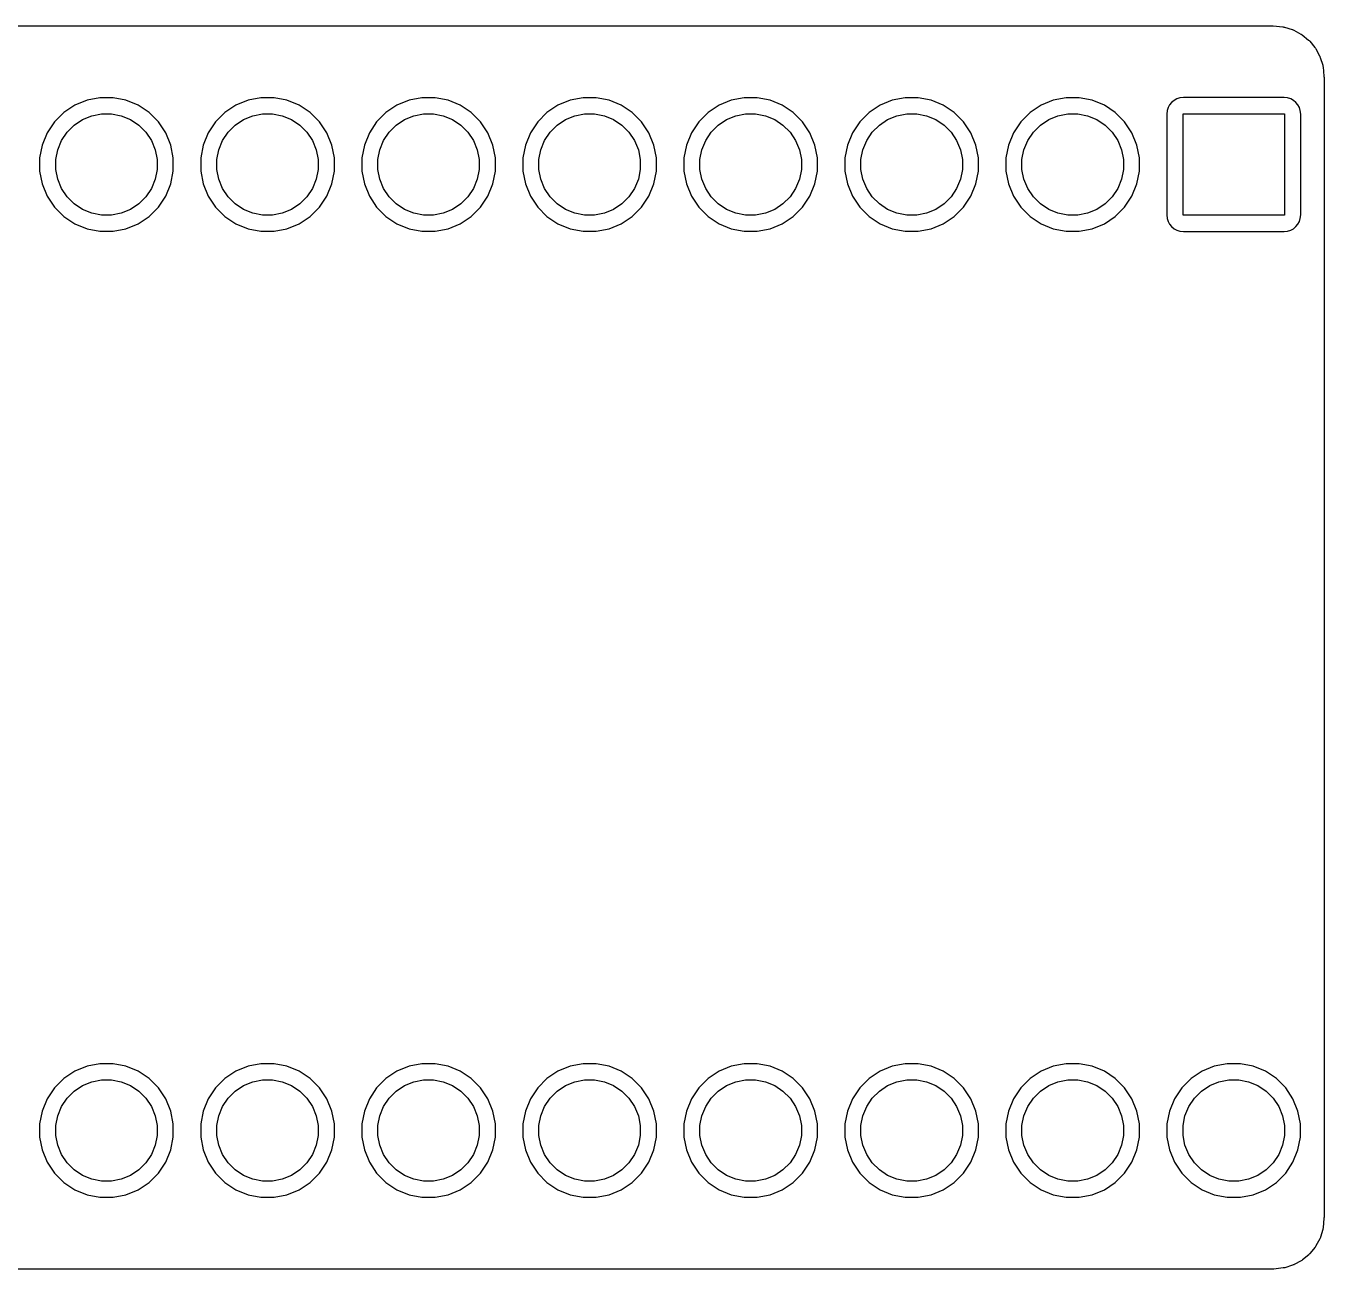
# Model space of a CAD drawing. Extents: x 74.6 to 163.3, y -87.9 to -68.3.
# Drawn here: x 142.88 to 163.35, y -87.91 to -68.3 of the extents above; entities that cross this region are included whole.
import ezdxf

# ---------------------------------------------------------------- set-up
doc = ezdxf.new("R2010")
doc.units = 0
doc.layers.add('BLACK', color=7, linetype='CONTINUOUS')

msp = doc.modelspace()

# ---------------------------------------------------------------- linework, layer by layer
at = {"layer": 'BLACK', "linetype": 'CONTINUOUS'}
for p, q in [((75.4555, -68.299), (162.536, -68.299)), ((162.536, -68.299), (162.538, -68.299)), ((162.538, -68.299), (162.544, -68.2996)), ((162.544, -68.2996), (162.549, -68.2996)), ((162.549, -68.2996), (162.701, -68.3145)), ((162.701, -68.3145), (162.702, -68.3147)), ((162.702, -68.3147), (162.714, -68.3171)), ((162.714, -68.3171), (162.725, -68.3193)), ((162.725, -68.3193), (162.848, -68.3565)), ((162.848, -68.3565), (162.85, -68.357)), ((162.85, -68.357), (162.86, -68.3616)), ((162.86, -68.3616), (162.871, -68.3659)), ((162.871, -68.3659), (162.985, -68.4264)), ((162.985, -68.4264), (162.986, -68.4272)), ((162.986, -68.4272), (162.996, -68.4338)), ((162.996, -68.4338), (163.005, -68.4401)), ((163.005, -68.4401), (163.105, -68.5215)), ((163.105, -68.5215), (163.106, -68.5226)), ((163.106, -68.5226), (163.115, -68.5308)), ((163.115, -68.5308), (163.123, -68.5389)), ((163.123, -68.5389), (163.205, -68.6382)), ((163.205, -68.6382), (163.206, -68.6395)), ((163.206, -68.6395), (163.212, -68.6492)), ((163.212, -68.6492), (163.219, -68.6587)), ((163.219, -68.6587), (163.28, -68.772)), ((163.28, -68.772), (163.281, -68.7735)), ((163.281, -68.7735), (163.285, -68.7842)), ((163.285, -68.7842), (163.289, -68.7948)), ((163.289, -68.7948), (163.328, -68.9178)), ((163.328, -68.9178), (163.328, -68.9195)), ((163.328, -68.9195), (163.33, -68.9308)), ((163.33, -68.9308), (163.333, -68.9421)), ((163.333, -68.9421), (163.348, -69.0922)), ((163.348, -69.0922), (163.348, -69.094)), ((163.348, -69.094), (163.348, -69.0998)), ((163.348, -69.0998), (163.349, -69.1055)), ((163.349, -69.1055), (163.349, -87.0985)), ((143.646, -69.551), (143.473, -69.6663)), ((143.838, -69.4715), (143.646, -69.551)), ((144.041, -69.431), (143.838, -69.4715)), ((144.249, -69.431), (144.041, -69.431)), ((144.452, -69.4715), (144.249, -69.431)), ((144.644, -69.551), (144.452, -69.4715)), ((144.817, -69.6663), (144.644, -69.551)), ((146.186, -69.551), (146.013, -69.6663)), ((146.378, -69.4715), (146.186, -69.551)), ((146.581, -69.431), (146.378, -69.4715)), ((146.789, -69.431), (146.581, -69.431)), ((146.992, -69.4715), (146.789, -69.431)), ((147.184, -69.551), (146.992, -69.4715)), ((147.357, -69.6663), (147.184, -69.551)), ((148.726, -69.551), (148.553, -69.6663)), ((148.918, -69.4715), (148.726, -69.551)), ((149.121, -69.431), (148.918, -69.4715)), ((149.329, -69.431), (149.121, -69.431)), ((149.532, -69.4715), (149.329, -69.431)), ((149.724, -69.551), (149.532, -69.4715)), ((149.897, -69.6663), (149.724, -69.551)), ((151.266, -69.551), (151.093, -69.6663)), ((151.458, -69.4715), (151.266, -69.551)), ((151.661, -69.431), (151.458, -69.4715)), ((151.869, -69.431), (151.661, -69.431)), ((152.072, -69.4715), (151.869, -69.431)), ((152.264, -69.551), (152.072, -69.4715)), ((152.437, -69.6663), (152.264, -69.551)), ((153.806, -69.551), (153.633, -69.6663)), ((153.998, -69.4715), (153.806, -69.551)), ((154.201, -69.431), (153.998, -69.4715)), ((154.409, -69.431), (154.201, -69.431)), ((154.612, -69.4715), (154.409, -69.431)), ((154.804, -69.551), (154.612, -69.4715)), ((154.977, -69.6663), (154.804, -69.551)), ((156.346, -69.551), (156.173, -69.6663)), ((156.538, -69.4715), (156.346, -69.551)), ((156.741, -69.431), (156.538, -69.4715)), ((156.949, -69.431), (156.741, -69.431)), ((157.152, -69.4715), (156.949, -69.431)), ((157.344, -69.551), (157.152, -69.4715)), ((157.517, -69.6663), (157.344, -69.551)), ((158.886, -69.551), (158.713, -69.6663)), ((159.078, -69.4715), (158.886, -69.551)), ((159.281, -69.431), (159.078, -69.4715)), ((159.489, -69.431), (159.281, -69.431)), ((159.692, -69.4715), (159.489, -69.431)), ((159.884, -69.551), (159.692, -69.4715)), ((160.057, -69.6663), (159.884, -69.551)), ((160.889, -69.5873), (160.875, -69.6352)), ((160.913, -69.5432), (160.889, -69.5873)), ((160.945, -69.5045), (160.913, -69.5432)), ((160.983, -69.4728), (160.945, -69.5045)), ((161.027, -69.4492), (160.983, -69.4728)), ((161.075, -69.4347), (161.027, -69.4492)), ((161.131, -69.4292), (161.075, -69.4347)), ((162.719, -69.4292), (161.131, -69.4292)), ((162.775, -69.4347), (162.719, -69.4292)), ((162.823, -69.4492), (162.775, -69.4347)), ((162.867, -69.4728), (162.823, -69.4492)), ((162.905, -69.5045), (162.867, -69.4728)), ((162.937, -69.5432), (162.905, -69.5045)), ((162.961, -69.5873), (162.937, -69.5432)), ((162.975, -69.6352), (162.961, -69.5873)), ((143.326, -69.8131), (143.211, -69.9857)), ((143.473, -69.6663), (143.326, -69.8131)), ((143.635, -69.8636), (143.766, -69.776)), ((143.766, -69.776), (143.912, -69.7157)), ((143.912, -69.7157), (144.066, -69.685)), ((144.066, -69.685), (144.224, -69.685)), ((144.224, -69.685), (144.378, -69.7157)), ((144.378, -69.7157), (144.524, -69.776)), ((144.524, -69.776), (144.655, -69.8636)), ((144.964, -69.8131), (144.817, -69.6663)), ((145.079, -69.9857), (144.964, -69.8131)), ((145.866, -69.8131), (145.751, -69.9857)), ((146.013, -69.6663), (145.866, -69.8131)), ((146.175, -69.8636), (146.306, -69.776)), ((146.306, -69.776), (146.452, -69.7157)), ((146.452, -69.7157), (146.606, -69.685)), ((146.606, -69.685), (146.764, -69.685)), ((146.764, -69.685), (146.918, -69.7157)), ((146.918, -69.7157), (147.064, -69.776)), ((147.064, -69.776), (147.195, -69.8636)), ((147.504, -69.8131), (147.357, -69.6663)), ((147.619, -69.9857), (147.504, -69.8131)), ((148.406, -69.8131), (148.291, -69.9857)), ((148.553, -69.6663), (148.406, -69.8131)), ((148.715, -69.8636), (148.846, -69.776)), ((148.846, -69.776), (148.992, -69.7157)), ((148.992, -69.7157), (149.146, -69.685)), ((149.146, -69.685), (149.304, -69.685)), ((149.304, -69.685), (149.458, -69.7157)), ((149.458, -69.7157), (149.604, -69.776)), ((149.604, -69.776), (149.735, -69.8636)), ((150.044, -69.8131), (149.897, -69.6663)), ((150.159, -69.9857), (150.044, -69.8131)), ((150.946, -69.8131), (150.831, -69.9857)), ((151.093, -69.6663), (150.946, -69.8131)), ((151.255, -69.8636), (151.386, -69.776)), ((151.386, -69.776), (151.532, -69.7157)), ((151.532, -69.7157), (151.686, -69.685)), ((151.686, -69.685), (151.844, -69.685)), ((151.844, -69.685), (151.998, -69.7157)), ((151.998, -69.7157), (152.144, -69.776)), ((152.144, -69.776), (152.275, -69.8636)), ((152.584, -69.8131), (152.437, -69.6663)), ((152.699, -69.9857), (152.584, -69.8131)), ((153.486, -69.8131), (153.371, -69.9857)), ((153.633, -69.6663), (153.486, -69.8131)), ((153.795, -69.8636), (153.926, -69.776)), ((153.926, -69.776), (154.072, -69.7157)), ((154.072, -69.7157), (154.226, -69.685)), ((154.226, -69.685), (154.384, -69.685)), ((154.384, -69.685), (154.538, -69.7157)), ((154.538, -69.7157), (154.684, -69.776)), ((154.684, -69.776), (154.815, -69.8636)), ((155.124, -69.8131), (154.977, -69.6663)), ((155.239, -69.9857), (155.124, -69.8131)), ((156.026, -69.8131), (155.911, -69.9857)), ((156.173, -69.6663), (156.026, -69.8131)), ((156.335, -69.8636), (156.466, -69.776)), ((156.466, -69.776), (156.612, -69.7157)), ((156.612, -69.7157), (156.766, -69.685)), ((156.766, -69.685), (156.924, -69.685)), ((156.924, -69.685), (157.078, -69.7157)), ((157.078, -69.7157), (157.224, -69.776)), ((157.224, -69.776), (157.355, -69.8636)), ((157.664, -69.8131), (157.517, -69.6663)), ((157.779, -69.9857), (157.664, -69.8131)), ((158.566, -69.8131), (158.451, -69.9857)), ((158.713, -69.6663), (158.566, -69.8131)), ((158.875, -69.8636), (159.006, -69.776)), ((159.006, -69.776), (159.152, -69.7157)), ((159.152, -69.7157), (159.306, -69.685)), ((159.306, -69.685), (159.464, -69.685)), ((159.464, -69.685), (159.618, -69.7157)), ((159.618, -69.7157), (159.764, -69.776)), ((159.764, -69.776), (159.895, -69.8636)), ((160.165, -69.7747), (160.057, -69.6663)), ((160.165, -69.7748), (160.165, -69.7747)), ((160.204, -69.8131), (160.165, -69.7748)), ((160.319, -69.9857), (160.204, -69.8131)), ((160.875, -69.6352), (160.869, -69.6912)), ((160.869, -69.6912), (160.869, -71.2788)), ((161.125, -71.285), (161.125, -69.685)), ((161.125, -69.685), (162.725, -69.685)), ((162.725, -69.685), (162.725, -71.285)), ((162.981, -69.6912), (162.975, -69.6352)), ((162.981, -71.2788), (162.981, -69.6912)), ((143.211, -69.9857), (143.132, -70.1776)), ((143.436, -70.1061), (143.524, -69.975)), ((143.524, -69.975), (143.635, -69.8636)), ((144.655, -69.8636), (144.766, -69.975)), ((144.766, -69.975), (144.854, -70.1061)), ((145.158, -70.1776), (145.079, -69.9857)), ((145.751, -69.9857), (145.672, -70.1776)), ((145.976, -70.1061), (146.064, -69.975)), ((146.064, -69.975), (146.175, -69.8636)), ((147.195, -69.8636), (147.306, -69.975)), ((147.306, -69.975), (147.394, -70.1061)), ((147.698, -70.1776), (147.619, -69.9857)), ((148.291, -69.9857), (148.212, -70.1776)), ((148.516, -70.1061), (148.604, -69.975)), ((148.604, -69.975), (148.715, -69.8636)), ((149.735, -69.8636), (149.846, -69.975)), ((149.846, -69.975), (149.934, -70.1061)), ((150.238, -70.1776), (150.159, -69.9857)), ((150.831, -69.9857), (150.752, -70.1776)), ((151.056, -70.1061), (151.144, -69.975)), ((151.144, -69.975), (151.255, -69.8636)), ((152.275, -69.8636), (152.386, -69.975)), ((152.386, -69.975), (152.474, -70.1061)), ((152.778, -70.1776), (152.699, -69.9857)), ((153.371, -69.9857), (153.292, -70.1776)), ((153.596, -70.1061), (153.684, -69.975)), ((153.684, -69.975), (153.795, -69.8636)), ((154.815, -69.8636), (154.926, -69.975)), ((154.926, -69.975), (155.014, -70.1061)), ((155.318, -70.1776), (155.239, -69.9857)), ((155.911, -69.9857), (155.832, -70.1776)), ((156.136, -70.1061), (156.224, -69.975)), ((156.224, -69.975), (156.335, -69.8636)), ((157.355, -69.8636), (157.466, -69.975)), ((157.466, -69.975), (157.554, -70.1061)), ((157.858, -70.1776), (157.779, -69.9857)), ((158.451, -69.9857), (158.372, -70.1776)), ((158.676, -70.1061), (158.764, -69.975)), ((158.764, -69.975), (158.875, -69.8636)), ((159.895, -69.8636), (160.006, -69.975)), ((160.006, -69.975), (160.094, -70.1061)), ((160.398, -70.1776), (160.319, -69.9857)), ((143.132, -70.1776), (143.091, -70.3812)), ((143.376, -70.2516), (143.436, -70.1061)), ((144.854, -70.1061), (144.914, -70.2516)), ((145.199, -70.3812), (145.158, -70.1776)), ((145.672, -70.1776), (145.631, -70.3812)), ((145.916, -70.2516), (145.976, -70.1061)), ((147.394, -70.1061), (147.454, -70.2516)), ((147.739, -70.3812), (147.698, -70.1776)), ((148.212, -70.1776), (148.171, -70.3812)), ((148.456, -70.2516), (148.516, -70.1061)), ((149.934, -70.1061), (149.994, -70.2516)), ((150.279, -70.3812), (150.238, -70.1776)), ((150.752, -70.1776), (150.711, -70.3812)), ((150.996, -70.2516), (151.056, -70.1061)), ((152.474, -70.1061), (152.534, -70.2516)), ((152.819, -70.3812), (152.778, -70.1776)), ((153.292, -70.1776), (153.251, -70.3812)), ((153.536, -70.2516), (153.596, -70.1061)), ((155.014, -70.1061), (155.074, -70.2516)), ((155.359, -70.3812), (155.318, -70.1776)), ((155.832, -70.1776), (155.791, -70.3812)), ((156.076, -70.2516), (156.136, -70.1061)), ((157.554, -70.1061), (157.614, -70.2516)), ((157.899, -70.3812), (157.858, -70.1776)), ((158.372, -70.1776), (158.331, -70.3812)), ((158.616, -70.2516), (158.676, -70.1061)), ((160.094, -70.1061), (160.154, -70.2516)), ((160.439, -70.3812), (160.398, -70.1776)), ((143.091, -70.3812), (143.091, -70.5888)), ((143.345, -70.4062), (143.376, -70.2516)), ((143.345, -70.5638), (143.345, -70.4062)), ((144.914, -70.2516), (144.945, -70.4062)), ((144.945, -70.4062), (144.945, -70.5638)), ((145.199, -70.5888), (145.199, -70.3812)), ((145.631, -70.3812), (145.631, -70.5888)), ((145.885, -70.4062), (145.916, -70.2516)), ((145.885, -70.5638), (145.885, -70.4062)), ((147.454, -70.2516), (147.485, -70.4062)), ((147.485, -70.4062), (147.485, -70.5638)), ((147.739, -70.5888), (147.739, -70.3812)), ((148.171, -70.3812), (148.171, -70.5888)), ((148.425, -70.4062), (148.456, -70.2516)), ((148.425, -70.5638), (148.425, -70.4062)), ((149.994, -70.2516), (150.025, -70.4062)), ((150.025, -70.4062), (150.025, -70.5638)), ((150.279, -70.5888), (150.279, -70.3812)), ((150.711, -70.3812), (150.711, -70.5888)), ((150.965, -70.4062), (150.996, -70.2516)), ((150.965, -70.5638), (150.965, -70.4062)), ((152.534, -70.2516), (152.565, -70.4062)), ((152.565, -70.4062), (152.565, -70.5638)), ((152.819, -70.5888), (152.819, -70.3812)), ((153.251, -70.3812), (153.251, -70.5888)), ((153.505, -70.4062), (153.536, -70.2516)), ((153.505, -70.5638), (153.505, -70.4062)), ((155.074, -70.2516), (155.105, -70.4062)), ((155.105, -70.4062), (155.105, -70.5638)), ((155.359, -70.5888), (155.359, -70.3812)), ((155.791, -70.3812), (155.791, -70.5888)), ((156.045, -70.4062), (156.076, -70.2516)), ((156.045, -70.5638), (156.045, -70.4062)), ((157.614, -70.2516), (157.645, -70.4062)), ((157.645, -70.4062), (157.645, -70.5638)), ((157.899, -70.5888), (157.899, -70.3812)), ((158.331, -70.3812), (158.331, -70.5888)), ((158.585, -70.4062), (158.616, -70.2516)), ((158.585, -70.5638), (158.585, -70.4062)), ((160.154, -70.2516), (160.185, -70.4062)), ((160.185, -70.4062), (160.185, -70.5638)), ((160.439, -70.5888), (160.439, -70.3812)), ((143.091, -70.5888), (143.132, -70.7924)), ((143.376, -70.7184), (143.345, -70.5638)), ((144.945, -70.5638), (144.914, -70.7184)), ((145.158, -70.7924), (145.199, -70.5888)), ((145.631, -70.5888), (145.672, -70.7924)), ((145.916, -70.7184), (145.885, -70.5638)), ((147.485, -70.5638), (147.454, -70.7184)), ((147.698, -70.7924), (147.739, -70.5888)), ((148.171, -70.5888), (148.212, -70.7924)), ((148.456, -70.7184), (148.425, -70.5638)), ((150.025, -70.5638), (149.994, -70.7184)), ((150.238, -70.7924), (150.279, -70.5888)), ((150.711, -70.5888), (150.752, -70.7924)), ((150.996, -70.7184), (150.965, -70.5638)), ((152.565, -70.5638), (152.534, -70.7184)), ((152.778, -70.7924), (152.819, -70.5888)), ((153.251, -70.5888), (153.292, -70.7924)), ((153.536, -70.7184), (153.505, -70.5638)), ((155.105, -70.5638), (155.074, -70.7184)), ((155.318, -70.7924), (155.359, -70.5888)), ((155.791, -70.5888), (155.832, -70.7924)), ((156.076, -70.7184), (156.045, -70.5638)), ((157.645, -70.5638), (157.614, -70.7184)), ((157.858, -70.7924), (157.899, -70.5888)), ((158.331, -70.5888), (158.372, -70.7924)), ((158.616, -70.7184), (158.585, -70.5638)), ((160.185, -70.5638), (160.154, -70.7184)), ((160.398, -70.7924), (160.439, -70.5888)), ((143.132, -70.7924), (143.211, -70.9843)), ((143.436, -70.8639), (143.376, -70.7184)), ((144.914, -70.7184), (144.854, -70.8639)), ((145.079, -70.9843), (145.158, -70.7924)), ((145.672, -70.7924), (145.751, -70.9843)), ((145.976, -70.8639), (145.916, -70.7184)), ((147.454, -70.7184), (147.394, -70.8639)), ((147.619, -70.9843), (147.698, -70.7924)), ((148.212, -70.7924), (148.291, -70.9843)), ((148.516, -70.8639), (148.456, -70.7184)), ((149.994, -70.7184), (149.934, -70.8639)), ((150.159, -70.9843), (150.238, -70.7924)), ((150.752, -70.7924), (150.831, -70.9843)), ((151.056, -70.8639), (150.996, -70.7184)), ((152.534, -70.7184), (152.474, -70.8639)), ((152.699, -70.9843), (152.778, -70.7924)), ((153.292, -70.7924), (153.371, -70.9843)), ((153.596, -70.8639), (153.536, -70.7184)), ((155.074, -70.7184), (155.014, -70.8639)), ((155.239, -70.9843), (155.318, -70.7924)), ((155.832, -70.7924), (155.911, -70.9843)), ((156.136, -70.8639), (156.076, -70.7184)), ((157.614, -70.7184), (157.554, -70.8639)), ((157.779, -70.9843), (157.858, -70.7924)), ((158.372, -70.7924), (158.451, -70.9843)), ((158.676, -70.8639), (158.616, -70.7184)), ((160.154, -70.7184), (160.094, -70.8639)), ((160.319, -70.9843), (160.398, -70.7924)), ((143.211, -70.9843), (143.326, -71.1569)), ((143.524, -70.995), (143.436, -70.8639)), ((143.635, -71.1064), (143.524, -70.995)), ((144.766, -70.995), (144.655, -71.1064)), ((144.854, -70.8639), (144.766, -70.995)), ((144.964, -71.1569), (145.079, -70.9843)), ((145.751, -70.9843), (145.866, -71.1569)), ((146.064, -70.995), (145.976, -70.8639)), ((146.175, -71.1064), (146.064, -70.995)), ((147.306, -70.995), (147.195, -71.1064)), ((147.394, -70.8639), (147.306, -70.995)), ((147.504, -71.1569), (147.619, -70.9843)), ((148.291, -70.9843), (148.406, -71.1569)), ((148.604, -70.995), (148.516, -70.8639)), ((148.715, -71.1064), (148.604, -70.995)), ((149.846, -70.995), (149.735, -71.1064)), ((149.934, -70.8639), (149.846, -70.995)), ((150.044, -71.1569), (150.159, -70.9843)), ((150.831, -70.9843), (150.946, -71.1569)), ((151.144, -70.995), (151.056, -70.8639)), ((151.255, -71.1064), (151.144, -70.995)), ((152.386, -70.995), (152.275, -71.1064)), ((152.474, -70.8639), (152.386, -70.995)), ((152.584, -71.1569), (152.699, -70.9843)), ((153.371, -70.9843), (153.486, -71.1569)), ((153.684, -70.995), (153.596, -70.8639)), ((153.795, -71.1064), (153.684, -70.995)), ((154.926, -70.995), (154.815, -71.1064)), ((155.014, -70.8639), (154.926, -70.995)), ((155.124, -71.1569), (155.239, -70.9843)), ((155.911, -70.9843), (156.026, -71.1569)), ((156.224, -70.995), (156.136, -70.8639)), ((156.335, -71.1064), (156.224, -70.995)), ((157.466, -70.995), (157.355, -71.1064)), ((157.554, -70.8639), (157.466, -70.995)), ((157.664, -71.1569), (157.779, -70.9843)), ((158.451, -70.9843), (158.566, -71.1569)), ((158.764, -70.995), (158.676, -70.8639)), ((158.875, -71.1064), (158.764, -70.995)), ((160.006, -70.995), (159.895, -71.1064)), ((160.094, -70.8639), (160.006, -70.995)), ((160.204, -71.1569), (160.319, -70.9843)), ((143.326, -71.1569), (143.473, -71.3037)), ((143.766, -71.194), (143.635, -71.1064)), ((143.912, -71.2543), (143.766, -71.194)), ((144.524, -71.194), (144.378, -71.2543)), ((144.655, -71.1064), (144.524, -71.194)), ((144.817, -71.3037), (144.964, -71.1569)), ((145.866, -71.1569), (146.013, -71.3037)), ((146.306, -71.194), (146.175, -71.1064)), ((146.452, -71.2543), (146.306, -71.194)), ((147.064, -71.194), (146.918, -71.2543)), ((147.195, -71.1064), (147.064, -71.194)), ((147.357, -71.3037), (147.504, -71.1569)), ((148.406, -71.1569), (148.553, -71.3037)), ((148.846, -71.194), (148.715, -71.1064)), ((148.992, -71.2543), (148.846, -71.194)), ((149.604, -71.194), (149.458, -71.2543)), ((149.735, -71.1064), (149.604, -71.194)), ((149.897, -71.3037), (150.044, -71.1569)), ((150.946, -71.1569), (151.093, -71.3037)), ((151.386, -71.194), (151.255, -71.1064)), ((151.532, -71.2543), (151.386, -71.194)), ((152.144, -71.194), (151.998, -71.2543)), ((152.275, -71.1064), (152.144, -71.194)), ((152.437, -71.3037), (152.584, -71.1569)), ((153.486, -71.1569), (153.633, -71.3037)), ((153.926, -71.194), (153.795, -71.1064)), ((154.072, -71.2543), (153.926, -71.194)), ((154.684, -71.194), (154.538, -71.2543)), ((154.815, -71.1064), (154.684, -71.194)), ((154.977, -71.3037), (155.124, -71.1569)), ((156.026, -71.1569), (156.173, -71.3037)), ((156.466, -71.194), (156.335, -71.1064)), ((156.612, -71.2543), (156.466, -71.194)), ((157.224, -71.194), (157.078, -71.2543)), ((157.355, -71.1064), (157.224, -71.194)), ((157.517, -71.3037), (157.664, -71.1569)), ((158.566, -71.1569), (158.713, -71.3037)), ((159.006, -71.194), (158.875, -71.1064)), ((159.152, -71.2543), (159.006, -71.194)), ((159.764, -71.194), (159.618, -71.2543)), ((159.895, -71.1064), (159.764, -71.194)), ((160.057, -71.3037), (160.204, -71.1569)), ((143.473, -71.3037), (143.646, -71.419)), ((143.646, -71.419), (143.838, -71.4985)), ((144.066, -71.285), (143.912, -71.2543)), ((144.224, -71.285), (144.066, -71.285)), ((144.378, -71.2543), (144.224, -71.285)), ((144.452, -71.4985), (144.644, -71.419)), ((144.644, -71.419), (144.817, -71.3037)), ((146.013, -71.3037), (146.186, -71.419)), ((146.186, -71.419), (146.378, -71.4985)), ((146.606, -71.285), (146.452, -71.2543)), ((146.764, -71.285), (146.606, -71.285)), ((146.918, -71.2543), (146.764, -71.285)), ((146.992, -71.4985), (147.184, -71.419)), ((147.184, -71.419), (147.357, -71.3037)), ((148.553, -71.3037), (148.726, -71.419)), ((148.726, -71.419), (148.918, -71.4985)), ((149.146, -71.285), (148.992, -71.2543)), ((149.304, -71.285), (149.146, -71.285)), ((149.458, -71.2543), (149.304, -71.285)), ((149.532, -71.4985), (149.724, -71.419)), ((149.724, -71.419), (149.897, -71.3037)), ((151.093, -71.3037), (151.266, -71.419)), ((151.266, -71.419), (151.458, -71.4985)), ((151.686, -71.285), (151.532, -71.2543)), ((151.844, -71.285), (151.686, -71.285)), ((151.998, -71.2543), (151.844, -71.285)), ((152.072, -71.4985), (152.264, -71.419)), ((152.264, -71.419), (152.437, -71.3037)), ((153.633, -71.3037), (153.806, -71.419)), ((153.806, -71.419), (153.998, -71.4985)), ((154.226, -71.285), (154.072, -71.2543)), ((154.384, -71.285), (154.226, -71.285)), ((154.538, -71.2543), (154.384, -71.285)), ((154.612, -71.4985), (154.804, -71.419)), ((154.804, -71.419), (154.977, -71.3037)), ((156.173, -71.3037), (156.346, -71.419)), ((156.346, -71.419), (156.538, -71.4985)), ((156.766, -71.285), (156.612, -71.2543)), ((156.924, -71.285), (156.766, -71.285)), ((157.078, -71.2543), (156.924, -71.285)), ((157.152, -71.4985), (157.344, -71.419)), ((157.344, -71.419), (157.517, -71.3037)), ((158.713, -71.3037), (158.886, -71.419)), ((158.886, -71.419), (159.078, -71.4985)), ((159.306, -71.285), (159.152, -71.2543)), ((159.464, -71.285), (159.306, -71.285)), ((159.618, -71.2543), (159.464, -71.285)), ((159.692, -71.4985), (159.884, -71.419)), ((159.884, -71.419), (160.057, -71.3037)), ((160.869, -71.2788), (160.875, -71.3348)), ((160.875, -71.3348), (160.889, -71.3827)), ((160.889, -71.3827), (160.913, -71.4268)), ((160.913, -71.4268), (160.945, -71.4655)), ((162.725, -71.285), (161.125, -71.285)), ((162.905, -71.4655), (162.937, -71.4268)), ((162.937, -71.4268), (162.961, -71.3827)), ((162.961, -71.3827), (162.975, -71.3348)), ((162.975, -71.3348), (162.981, -71.2788)), ((143.838, -71.4985), (144.041, -71.539)), ((144.041, -71.539), (144.249, -71.539)), ((144.249, -71.539), (144.452, -71.4985)), ((146.378, -71.4985), (146.581, -71.539)), ((146.581, -71.539), (146.789, -71.539)), ((146.789, -71.539), (146.992, -71.4985)), ((148.918, -71.4985), (149.121, -71.539)), ((149.121, -71.539), (149.329, -71.539)), ((149.329, -71.539), (149.532, -71.4985)), ((151.458, -71.4985), (151.661, -71.539)), ((151.661, -71.539), (151.869, -71.539)), ((151.869, -71.539), (152.072, -71.4985)), ((153.998, -71.4985), (154.201, -71.539)), ((154.201, -71.539), (154.409, -71.539)), ((154.409, -71.539), (154.612, -71.4985)), ((156.538, -71.4985), (156.741, -71.539)), ((156.741, -71.539), (156.949, -71.539)), ((156.949, -71.539), (157.152, -71.4985)), ((159.078, -71.4985), (159.281, -71.539)), ((159.281, -71.539), (159.489, -71.539)), ((159.489, -71.539), (159.692, -71.4985)), ((160.945, -71.4655), (160.983, -71.4972)), ((160.983, -71.4972), (161.027, -71.5208)), ((161.027, -71.5208), (161.075, -71.5353)), ((161.075, -71.5353), (161.131, -71.5408)), ((161.131, -71.5408), (162.719, -71.5408)), ((162.719, -71.5408), (162.775, -71.5353)), ((162.775, -71.5353), (162.823, -71.5208)), ((162.823, -71.5208), (162.867, -71.4972)), ((162.867, -71.4972), (162.905, -71.4655)), ((143.838, -84.7115), (143.646, -84.791)), ((144.041, -84.671), (143.838, -84.7115)), ((144.249, -84.671), (144.041, -84.671)), ((144.452, -84.7115), (144.249, -84.671)), ((144.644, -84.791), (144.452, -84.7115)), ((146.378, -84.7115), (146.186, -84.791)), ((146.581, -84.671), (146.378, -84.7115)), ((146.789, -84.671), (146.581, -84.671)), ((146.992, -84.7115), (146.789, -84.671)), ((147.184, -84.791), (146.992, -84.7115)), ((148.918, -84.7115), (148.726, -84.791)), ((149.121, -84.671), (148.918, -84.7115)), ((149.329, -84.671), (149.121, -84.671)), ((149.532, -84.7115), (149.329, -84.671)), ((149.724, -84.791), (149.532, -84.7115)), ((151.458, -84.7115), (151.266, -84.791)), ((151.661, -84.671), (151.458, -84.7115)), ((151.869, -84.671), (151.661, -84.671)), ((152.072, -84.7115), (151.869, -84.671)), ((152.264, -84.791), (152.072, -84.7115)), ((153.998, -84.7115), (153.806, -84.791)), ((154.201, -84.671), (153.998, -84.7115)), ((154.409, -84.671), (154.201, -84.671)), ((154.612, -84.7115), (154.409, -84.671)), ((154.804, -84.791), (154.612, -84.7115)), ((156.538, -84.7115), (156.346, -84.791)), ((156.741, -84.671), (156.538, -84.7115)), ((156.949, -84.671), (156.741, -84.671)), ((157.152, -84.7115), (156.949, -84.671)), ((157.344, -84.791), (157.152, -84.7115)), ((159.078, -84.7115), (158.886, -84.791)), ((159.281, -84.671), (159.078, -84.7115)), ((159.489, -84.671), (159.281, -84.671)), ((159.692, -84.7115), (159.489, -84.671)), ((159.884, -84.791), (159.692, -84.7115)), ((161.618, -84.7115), (161.426, -84.791)), ((161.821, -84.671), (161.618, -84.7115)), ((162.029, -84.671), (161.821, -84.671)), ((162.232, -84.7115), (162.029, -84.671)), ((162.424, -84.791), (162.232, -84.7115)), ((143.473, -84.9063), (143.326, -85.0531)), ((143.646, -84.791), (143.473, -84.9063)), ((143.766, -85.016), (143.912, -84.9557)), ((143.912, -84.9557), (144.066, -84.925)), ((144.066, -84.925), (144.224, -84.925)), ((144.224, -84.925), (144.378, -84.9557)), ((144.378, -84.9557), (144.524, -85.016)), ((144.817, -84.9063), (144.644, -84.791)), ((144.964, -85.0531), (144.817, -84.9063)), ((146.013, -84.9063), (145.866, -85.0531)), ((146.186, -84.791), (146.013, -84.9063)), ((146.306, -85.016), (146.452, -84.9557)), ((146.452, -84.9557), (146.606, -84.925)), ((146.606, -84.925), (146.764, -84.925)), ((146.764, -84.925), (146.918, -84.9557)), ((146.918, -84.9557), (147.064, -85.016)), ((147.357, -84.9063), (147.184, -84.791)), ((147.504, -85.0531), (147.357, -84.9063)), ((148.553, -84.9063), (148.406, -85.0531)), ((148.726, -84.791), (148.553, -84.9063)), ((148.846, -85.016), (148.992, -84.9557)), ((148.992, -84.9557), (149.146, -84.925)), ((149.146, -84.925), (149.304, -84.925)), ((149.304, -84.925), (149.458, -84.9557)), ((149.458, -84.9557), (149.604, -85.016)), ((149.897, -84.9063), (149.724, -84.791)), ((150.044, -85.0531), (149.897, -84.9063)), ((151.093, -84.9063), (150.946, -85.0531)), ((151.266, -84.791), (151.093, -84.9063)), ((151.386, -85.016), (151.532, -84.9557)), ((151.532, -84.9557), (151.686, -84.925)), ((151.686, -84.925), (151.844, -84.925)), ((151.844, -84.925), (151.998, -84.9557)), ((151.998, -84.9557), (152.144, -85.016)), ((152.437, -84.9063), (152.264, -84.791)), ((152.584, -85.0531), (152.437, -84.9063)), ((153.633, -84.9063), (153.486, -85.0531)), ((153.806, -84.791), (153.633, -84.9063)), ((153.926, -85.016), (154.072, -84.9557)), ((154.072, -84.9557), (154.226, -84.925)), ((154.226, -84.925), (154.384, -84.925)), ((154.384, -84.925), (154.538, -84.9557)), ((154.538, -84.9557), (154.684, -85.016)), ((154.977, -84.9063), (154.804, -84.791)), ((155.124, -85.0531), (154.977, -84.9063)), ((156.173, -84.9063), (156.026, -85.0531)), ((156.346, -84.791), (156.173, -84.9063)), ((156.466, -85.016), (156.612, -84.9557)), ((156.612, -84.9557), (156.766, -84.925)), ((156.766, -84.925), (156.924, -84.925)), ((156.924, -84.925), (157.078, -84.9557)), ((157.078, -84.9557), (157.224, -85.016)), ((157.517, -84.9063), (157.344, -84.791)), ((157.664, -85.0531), (157.517, -84.9063)), ((158.713, -84.9063), (158.566, -85.0531)), ((158.886, -84.791), (158.713, -84.9063)), ((159.006, -85.016), (159.152, -84.9557)), ((159.152, -84.9557), (159.306, -84.925)), ((159.306, -84.925), (159.464, -84.925)), ((159.464, -84.925), (159.618, -84.9557)), ((159.618, -84.9557), (159.764, -85.016)), ((160.057, -84.9063), (159.884, -84.791)), ((160.204, -85.0531), (160.057, -84.9063)), ((161.253, -84.9063), (161.106, -85.0531)), ((161.426, -84.791), (161.253, -84.9063)), ((161.546, -85.016), (161.692, -84.9557)), ((161.692, -84.9557), (161.846, -84.925)), ((161.846, -84.925), (162.004, -84.925)), ((162.004, -84.925), (162.158, -84.9557)), ((162.158, -84.9557), (162.304, -85.016)), ((162.597, -84.9063), (162.424, -84.791)), ((162.744, -85.0531), (162.597, -84.9063)), ((143.326, -85.0531), (143.211, -85.2257)), ((143.524, -85.215), (143.635, -85.1036)), ((143.635, -85.1036), (143.766, -85.016)), ((144.524, -85.016), (144.655, -85.1036)), ((144.655, -85.1036), (144.766, -85.215)), ((145.079, -85.2257), (144.964, -85.0531)), ((145.866, -85.0531), (145.751, -85.2257)), ((146.064, -85.215), (146.175, -85.1036)), ((146.175, -85.1036), (146.306, -85.016)), ((147.064, -85.016), (147.195, -85.1036)), ((147.195, -85.1036), (147.306, -85.215)), ((147.619, -85.2257), (147.504, -85.0531)), ((148.406, -85.0531), (148.291, -85.2257)), ((148.604, -85.215), (148.715, -85.1036)), ((148.715, -85.1036), (148.846, -85.016)), ((149.604, -85.016), (149.735, -85.1036)), ((149.735, -85.1036), (149.846, -85.215)), ((150.159, -85.2257), (150.044, -85.0531)), ((150.946, -85.0531), (150.831, -85.2257)), ((151.144, -85.215), (151.255, -85.1036)), ((151.255, -85.1036), (151.386, -85.016)), ((152.144, -85.016), (152.275, -85.1036)), ((152.275, -85.1036), (152.386, -85.215)), ((152.699, -85.2257), (152.584, -85.0531)), ((153.486, -85.0531), (153.371, -85.2257)), ((153.684, -85.215), (153.795, -85.1036)), ((153.795, -85.1036), (153.926, -85.016)), ((154.684, -85.016), (154.815, -85.1036)), ((154.815, -85.1036), (154.926, -85.215)), ((155.239, -85.2257), (155.124, -85.0531)), ((156.026, -85.0531), (155.911, -85.2257)), ((156.224, -85.215), (156.335, -85.1036)), ((156.335, -85.1036), (156.466, -85.016)), ((157.224, -85.016), (157.355, -85.1036)), ((157.355, -85.1036), (157.466, -85.215)), ((157.779, -85.2257), (157.664, -85.0531)), ((158.566, -85.0531), (158.451, -85.2257)), ((158.764, -85.215), (158.875, -85.1036)), ((158.875, -85.1036), (159.006, -85.016)), ((159.764, -85.016), (159.895, -85.1036)), ((159.895, -85.1036), (160.006, -85.215)), ((160.319, -85.2257), (160.204, -85.0531)), ((161.106, -85.0531), (160.991, -85.2257)), ((161.304, -85.215), (161.415, -85.1036)), ((161.415, -85.1036), (161.546, -85.016)), ((162.304, -85.016), (162.435, -85.1036)), ((162.435, -85.1036), (162.546, -85.215)), ((162.859, -85.2257), (162.744, -85.0531)), ((143.211, -85.2257), (143.132, -85.4176)), ((143.376, -85.4916), (143.436, -85.3461)), ((143.436, -85.3461), (143.524, -85.215)), ((144.766, -85.215), (144.854, -85.3461)), ((144.854, -85.3461), (144.914, -85.4916)), ((145.158, -85.4176), (145.079, -85.2257)), ((145.751, -85.2257), (145.672, -85.4176)), ((145.916, -85.4916), (145.976, -85.3461)), ((145.976, -85.3461), (146.064, -85.215)), ((147.306, -85.215), (147.394, -85.3461)), ((147.394, -85.3461), (147.454, -85.4916)), ((147.698, -85.4176), (147.619, -85.2257)), ((148.291, -85.2257), (148.212, -85.4176)), ((148.456, -85.4916), (148.516, -85.3461)), ((148.516, -85.3461), (148.604, -85.215)), ((149.846, -85.215), (149.934, -85.3461)), ((149.934, -85.3461), (149.994, -85.4916)), ((150.238, -85.4176), (150.159, -85.2257)), ((150.831, -85.2257), (150.752, -85.4176)), ((150.996, -85.4916), (151.056, -85.3461)), ((151.056, -85.3461), (151.144, -85.215)), ((152.386, -85.215), (152.474, -85.3461)), ((152.474, -85.3461), (152.534, -85.4916)), ((152.778, -85.4176), (152.699, -85.2257)), ((153.371, -85.2257), (153.292, -85.4176)), ((153.536, -85.4916), (153.596, -85.3461)), ((153.596, -85.3461), (153.684, -85.215)), ((154.926, -85.215), (155.014, -85.3461)), ((155.014, -85.3461), (155.074, -85.4916)), ((155.318, -85.4176), (155.239, -85.2257)), ((155.911, -85.2257), (155.832, -85.4176)), ((156.076, -85.4916), (156.136, -85.3461)), ((156.136, -85.3461), (156.224, -85.215)), ((157.466, -85.215), (157.554, -85.3461)), ((157.554, -85.3461), (157.614, -85.4916)), ((157.858, -85.4176), (157.779, -85.2257)), ((158.451, -85.2257), (158.372, -85.4176)), ((158.616, -85.4916), (158.676, -85.3461)), ((158.676, -85.3461), (158.764, -85.215)), ((160.006, -85.215), (160.094, -85.3461)), ((160.094, -85.3461), (160.154, -85.4916)), ((160.398, -85.4176), (160.319, -85.2257)), ((160.991, -85.2257), (160.912, -85.4176)), ((161.156, -85.4916), (161.216, -85.3461)), ((161.216, -85.3461), (161.304, -85.215)), ((162.546, -85.215), (162.634, -85.3461)), ((162.634, -85.3461), (162.694, -85.4916)), ((162.938, -85.4176), (162.859, -85.2257)), ((143.132, -85.4176), (143.091, -85.6212)), ((143.345, -85.6462), (143.376, -85.4916)), ((144.914, -85.4916), (144.945, -85.6462)), ((145.199, -85.6212), (145.158, -85.4176)), ((145.672, -85.4176), (145.631, -85.6212)), ((145.885, -85.6462), (145.916, -85.4916)), ((147.454, -85.4916), (147.485, -85.6462)), ((147.739, -85.6212), (147.698, -85.4176)), ((148.212, -85.4176), (148.171, -85.6212)), ((148.425, -85.6462), (148.456, -85.4916)), ((149.994, -85.4916), (150.025, -85.6462)), ((150.279, -85.6212), (150.238, -85.4176)), ((150.752, -85.4176), (150.711, -85.6212)), ((150.965, -85.6462), (150.996, -85.4916)), ((152.534, -85.4916), (152.565, -85.6462)), ((152.819, -85.6212), (152.778, -85.4176)), ((153.292, -85.4176), (153.251, -85.6212)), ((153.505, -85.6462), (153.536, -85.4916)), ((155.074, -85.4916), (155.105, -85.6462)), ((155.359, -85.6212), (155.318, -85.4176)), ((155.832, -85.4176), (155.791, -85.6212)), ((156.045, -85.6462), (156.076, -85.4916)), ((157.614, -85.4916), (157.645, -85.6462)), ((157.899, -85.6212), (157.858, -85.4176)), ((158.372, -85.4176), (158.331, -85.6212)), ((158.585, -85.6462), (158.616, -85.4916)), ((160.154, -85.4916), (160.185, -85.6462)), ((160.439, -85.6212), (160.398, -85.4176)), ((160.912, -85.4176), (160.871, -85.6212)), ((161.125, -85.6462), (161.156, -85.4916)), ((162.694, -85.4916), (162.725, -85.6462)), ((162.979, -85.6212), (162.938, -85.4176)), ((143.091, -85.6212), (143.091, -85.8288)), ((143.345, -85.8038), (143.345, -85.6462)), ((144.945, -85.6462), (144.945, -85.8038)), ((145.199, -85.8288), (145.199, -85.6212)), ((145.631, -85.6212), (145.631, -85.8288)), ((145.885, -85.8038), (145.885, -85.6462)), ((147.485, -85.6462), (147.485, -85.8038)), ((147.739, -85.8288), (147.739, -85.6212)), ((148.171, -85.6212), (148.171, -85.8288)), ((148.425, -85.8038), (148.425, -85.6462)), ((150.025, -85.6462), (150.025, -85.8038)), ((150.279, -85.8288), (150.279, -85.6212)), ((150.711, -85.6212), (150.711, -85.8288)), ((150.965, -85.8038), (150.965, -85.6462)), ((152.565, -85.6462), (152.565, -85.8038)), ((152.819, -85.8288), (152.819, -85.6212)), ((153.251, -85.6212), (153.251, -85.8288)), ((153.505, -85.8038), (153.505, -85.6462)), ((155.105, -85.6462), (155.105, -85.8038)), ((155.359, -85.8288), (155.359, -85.6212)), ((155.791, -85.6212), (155.791, -85.8288)), ((156.045, -85.8038), (156.045, -85.6462)), ((157.645, -85.6462), (157.645, -85.8038)), ((157.899, -85.8288), (157.899, -85.6212)), ((158.331, -85.6212), (158.331, -85.8288)), ((158.585, -85.8038), (158.585, -85.6462)), ((160.185, -85.6462), (160.185, -85.8038)), ((160.439, -85.8288), (160.439, -85.6212)), ((160.871, -85.6212), (160.871, -85.8288)), ((161.125, -85.8038), (161.125, -85.6462)), ((162.725, -85.6462), (162.725, -85.8038)), ((162.979, -85.8288), (162.979, -85.6212)), ((143.091, -85.8288), (143.132, -86.0324)), ((143.376, -85.9584), (143.345, -85.8038)), ((143.436, -86.1039), (143.376, -85.9584)), ((144.914, -85.9584), (144.854, -86.1039)), ((144.945, -85.8038), (144.914, -85.9584)), ((145.158, -86.0324), (145.199, -85.8288)), ((145.631, -85.8288), (145.672, -86.0324)), ((145.916, -85.9584), (145.885, -85.8038)), ((145.976, -86.1039), (145.916, -85.9584)), ((147.454, -85.9584), (147.394, -86.1039)), ((147.485, -85.8038), (147.454, -85.9584)), ((147.698, -86.0324), (147.739, -85.8288)), ((148.171, -85.8288), (148.212, -86.0324)), ((148.456, -85.9584), (148.425, -85.8038)), ((148.516, -86.1039), (148.456, -85.9584)), ((149.994, -85.9584), (149.934, -86.1039)), ((150.025, -85.8038), (149.994, -85.9584)), ((150.238, -86.0324), (150.279, -85.8288)), ((150.711, -85.8288), (150.752, -86.0324)), ((150.996, -85.9584), (150.965, -85.8038)), ((151.056, -86.1039), (150.996, -85.9584)), ((152.534, -85.9584), (152.474, -86.1039)), ((152.565, -85.8038), (152.534, -85.9584)), ((152.778, -86.0324), (152.819, -85.8288)), ((153.251, -85.8288), (153.292, -86.0324)), ((153.536, -85.9584), (153.505, -85.8038)), ((153.596, -86.1039), (153.536, -85.9584)), ((155.074, -85.9584), (155.014, -86.1039)), ((155.105, -85.8038), (155.074, -85.9584)), ((155.318, -86.0324), (155.359, -85.8288)), ((155.791, -85.8288), (155.832, -86.0324)), ((156.076, -85.9584), (156.045, -85.8038)), ((156.136, -86.1039), (156.076, -85.9584)), ((157.614, -85.9584), (157.554, -86.1039)), ((157.645, -85.8038), (157.614, -85.9584)), ((157.858, -86.0324), (157.899, -85.8288)), ((158.331, -85.8288), (158.372, -86.0324)), ((158.616, -85.9584), (158.585, -85.8038)), ((158.676, -86.1039), (158.616, -85.9584)), ((160.154, -85.9584), (160.094, -86.1039)), ((160.185, -85.8038), (160.154, -85.9584)), ((160.398, -86.0324), (160.439, -85.8288)), ((160.871, -85.8288), (160.912, -86.0324)), ((161.156, -85.9584), (161.125, -85.8038)), ((161.216, -86.1039), (161.156, -85.9584)), ((162.694, -85.9584), (162.634, -86.1039)), ((162.725, -85.8038), (162.694, -85.9584)), ((162.938, -86.0324), (162.979, -85.8288)), ((143.132, -86.0324), (143.211, -86.2243)), ((143.524, -86.235), (143.436, -86.1039)), ((144.854, -86.1039), (144.766, -86.235)), ((145.079, -86.2243), (145.158, -86.0324)), ((145.672, -86.0324), (145.751, -86.2243)), ((146.064, -86.235), (145.976, -86.1039)), ((147.394, -86.1039), (147.306, -86.235)), ((147.619, -86.2243), (147.698, -86.0324)), ((148.212, -86.0324), (148.291, -86.2243)), ((148.604, -86.235), (148.516, -86.1039)), ((149.934, -86.1039), (149.846, -86.235)), ((150.159, -86.2243), (150.238, -86.0324)), ((150.752, -86.0324), (150.831, -86.2243)), ((151.144, -86.235), (151.056, -86.1039)), ((152.474, -86.1039), (152.386, -86.235)), ((152.699, -86.2243), (152.778, -86.0324)), ((153.292, -86.0324), (153.371, -86.2243)), ((153.684, -86.235), (153.596, -86.1039)), ((155.014, -86.1039), (154.926, -86.235)), ((155.239, -86.2243), (155.318, -86.0324)), ((155.832, -86.0324), (155.911, -86.2243)), ((156.224, -86.235), (156.136, -86.1039)), ((157.554, -86.1039), (157.466, -86.235)), ((157.779, -86.2243), (157.858, -86.0324)), ((158.372, -86.0324), (158.451, -86.2243)), ((158.764, -86.235), (158.676, -86.1039)), ((160.094, -86.1039), (160.006, -86.235)), ((160.319, -86.2243), (160.398, -86.0324)), ((160.912, -86.0324), (160.991, -86.2243)), ((161.304, -86.235), (161.216, -86.1039)), ((162.634, -86.1039), (162.546, -86.235)), ((162.859, -86.2243), (162.938, -86.0324)), ((143.211, -86.2243), (143.326, -86.3969)), ((143.326, -86.3969), (143.473, -86.5437)), ((143.635, -86.3464), (143.524, -86.235)), ((143.766, -86.434), (143.635, -86.3464)), ((144.655, -86.3464), (144.524, -86.434)), ((144.766, -86.235), (144.655, -86.3464)), ((144.817, -86.5437), (144.964, -86.3969)), ((144.964, -86.3969), (145.079, -86.2243)), ((145.751, -86.2243), (145.866, -86.3969)), ((145.866, -86.3969), (146.013, -86.5437)), ((146.175, -86.3464), (146.064, -86.235)), ((146.306, -86.434), (146.175, -86.3464)), ((147.195, -86.3464), (147.064, -86.434)), ((147.306, -86.235), (147.195, -86.3464)), ((147.357, -86.5437), (147.504, -86.3969)), ((147.504, -86.3969), (147.619, -86.2243)), ((148.291, -86.2243), (148.406, -86.3969)), ((148.406, -86.3969), (148.553, -86.5437)), ((148.715, -86.3464), (148.604, -86.235)), ((148.846, -86.434), (148.715, -86.3464)), ((149.735, -86.3464), (149.604, -86.434)), ((149.846, -86.235), (149.735, -86.3464)), ((149.897, -86.5437), (150.044, -86.3969)), ((150.044, -86.3969), (150.159, -86.2243)), ((150.831, -86.2243), (150.946, -86.3969)), ((150.946, -86.3969), (151.093, -86.5437)), ((151.255, -86.3464), (151.144, -86.235)), ((151.386, -86.434), (151.255, -86.3464)), ((152.275, -86.3464), (152.144, -86.434)), ((152.386, -86.235), (152.275, -86.3464)), ((152.437, -86.5437), (152.584, -86.3969)), ((152.584, -86.3969), (152.699, -86.2243)), ((153.371, -86.2243), (153.486, -86.3969)), ((153.486, -86.3969), (153.633, -86.5437)), ((153.795, -86.3464), (153.684, -86.235)), ((153.926, -86.434), (153.795, -86.3464)), ((154.815, -86.3464), (154.684, -86.434)), ((154.926, -86.235), (154.815, -86.3464)), ((154.977, -86.5437), (155.124, -86.3969)), ((155.124, -86.3969), (155.239, -86.2243)), ((155.911, -86.2243), (156.026, -86.3969)), ((156.026, -86.3969), (156.173, -86.5437)), ((156.335, -86.3464), (156.224, -86.235)), ((156.466, -86.434), (156.335, -86.3464)), ((157.355, -86.3464), (157.224, -86.434)), ((157.466, -86.235), (157.355, -86.3464)), ((157.517, -86.5437), (157.664, -86.3969)), ((157.664, -86.3969), (157.779, -86.2243)), ((158.451, -86.2243), (158.566, -86.3969)), ((158.566, -86.3969), (158.713, -86.5437)), ((158.875, -86.3464), (158.764, -86.235)), ((159.006, -86.434), (158.875, -86.3464)), ((159.895, -86.3464), (159.764, -86.434)), ((160.006, -86.235), (159.895, -86.3464)), ((160.057, -86.5437), (160.204, -86.3969)), ((160.204, -86.3969), (160.319, -86.2243)), ((160.991, -86.2243), (161.106, -86.3969)), ((161.106, -86.3969), (161.253, -86.5437)), ((161.415, -86.3464), (161.304, -86.235)), ((161.546, -86.434), (161.415, -86.3464)), ((162.435, -86.3464), (162.304, -86.434)), ((162.546, -86.235), (162.435, -86.3464)), ((162.597, -86.5437), (162.744, -86.3969)), ((162.744, -86.3969), (162.859, -86.2243)), ((143.473, -86.5437), (143.646, -86.659)), ((143.912, -86.4943), (143.766, -86.434)), ((144.066, -86.525), (143.912, -86.4943)), ((144.224, -86.525), (144.066, -86.525)), ((144.378, -86.4943), (144.224, -86.525)), ((144.524, -86.434), (144.378, -86.4943)), ((144.644, -86.659), (144.817, -86.5437)), ((146.013, -86.5437), (146.186, -86.659)), ((146.452, -86.4943), (146.306, -86.434)), ((146.606, -86.525), (146.452, -86.4943)), ((146.764, -86.525), (146.606, -86.525)), ((146.918, -86.4943), (146.764, -86.525)), ((147.064, -86.434), (146.918, -86.4943)), ((147.184, -86.659), (147.357, -86.5437)), ((148.553, -86.5437), (148.726, -86.659)), ((148.992, -86.4943), (148.846, -86.434)), ((149.146, -86.525), (148.992, -86.4943)), ((149.304, -86.525), (149.146, -86.525)), ((149.458, -86.4943), (149.304, -86.525)), ((149.604, -86.434), (149.458, -86.4943)), ((149.724, -86.659), (149.897, -86.5437)), ((151.093, -86.5437), (151.266, -86.659)), ((151.532, -86.4943), (151.386, -86.434)), ((151.686, -86.525), (151.532, -86.4943)), ((151.844, -86.525), (151.686, -86.525)), ((151.998, -86.4943), (151.844, -86.525)), ((152.144, -86.434), (151.998, -86.4943)), ((152.264, -86.659), (152.437, -86.5437)), ((153.633, -86.5437), (153.806, -86.659)), ((154.072, -86.4943), (153.926, -86.434)), ((154.226, -86.525), (154.072, -86.4943)), ((154.384, -86.525), (154.226, -86.525)), ((154.538, -86.4943), (154.384, -86.525)), ((154.684, -86.434), (154.538, -86.4943)), ((154.804, -86.659), (154.977, -86.5437)), ((156.173, -86.5437), (156.346, -86.659)), ((156.612, -86.4943), (156.466, -86.434)), ((156.766, -86.525), (156.612, -86.4943)), ((156.924, -86.525), (156.766, -86.525)), ((157.078, -86.4943), (156.924, -86.525)), ((157.224, -86.434), (157.078, -86.4943)), ((157.344, -86.659), (157.517, -86.5437)), ((158.713, -86.5437), (158.886, -86.659)), ((159.152, -86.4943), (159.006, -86.434)), ((159.306, -86.525), (159.152, -86.4943)), ((159.464, -86.525), (159.306, -86.525)), ((159.618, -86.4943), (159.464, -86.525)), ((159.764, -86.434), (159.618, -86.4943)), ((159.884, -86.659), (160.057, -86.5437)), ((161.253, -86.5437), (161.426, -86.659)), ((161.692, -86.4943), (161.546, -86.434)), ((161.846, -86.525), (161.692, -86.4943)), ((162.004, -86.525), (161.846, -86.525)), ((162.158, -86.4943), (162.004, -86.525)), ((162.304, -86.434), (162.158, -86.4943)), ((162.424, -86.659), (162.597, -86.5437)), ((143.646, -86.659), (143.838, -86.7385)), ((143.838, -86.7385), (144.041, -86.779)), ((144.041, -86.779), (144.249, -86.779)), ((144.249, -86.779), (144.452, -86.7385)), ((144.452, -86.7385), (144.644, -86.659)), ((146.186, -86.659), (146.378, -86.7385)), ((146.378, -86.7385), (146.581, -86.779)), ((146.581, -86.779), (146.789, -86.779)), ((146.789, -86.779), (146.992, -86.7385)), ((146.992, -86.7385), (147.184, -86.659)), ((148.726, -86.659), (148.918, -86.7385)), ((148.918, -86.7385), (149.121, -86.779)), ((149.121, -86.779), (149.329, -86.779)), ((149.329, -86.779), (149.532, -86.7385)), ((149.532, -86.7385), (149.724, -86.659)), ((151.266, -86.659), (151.458, -86.7385)), ((151.458, -86.7385), (151.661, -86.779)), ((151.661, -86.779), (151.869, -86.779)), ((151.869, -86.779), (152.072, -86.7385)), ((152.072, -86.7385), (152.264, -86.659)), ((153.806, -86.659), (153.998, -86.7385)), ((153.998, -86.7385), (154.201, -86.779)), ((154.201, -86.779), (154.409, -86.779)), ((154.409, -86.779), (154.612, -86.7385)), ((154.612, -86.7385), (154.804, -86.659)), ((156.346, -86.659), (156.538, -86.7385)), ((156.538, -86.7385), (156.741, -86.779)), ((156.741, -86.779), (156.949, -86.779)), ((156.949, -86.779), (157.152, -86.7385)), ((157.152, -86.7385), (157.344, -86.659)), ((158.886, -86.659), (159.078, -86.7385)), ((159.078, -86.7385), (159.281, -86.779)), ((159.281, -86.779), (159.489, -86.779)), ((159.489, -86.779), (159.692, -86.7385)), ((159.692, -86.7385), (159.884, -86.659)), ((161.426, -86.659), (161.618, -86.7385)), ((161.618, -86.7385), (161.821, -86.779)), ((161.821, -86.779), (162.029, -86.779)), ((162.029, -86.779), (162.232, -86.7385)), ((162.232, -86.7385), (162.424, -86.659)), ((163.348, -87.1109), (163.334, -87.2625)), ((163.349, -87.1002), (163.348, -87.1055)), ((163.348, -87.1055), (163.348, -87.1109)), ((163.349, -87.0985), (163.349, -87.1002)), ((163.286, -87.4224), (163.282, -87.433)), ((163.291, -87.4118), (163.286, -87.4224)), ((163.329, -87.2868), (163.291, -87.4101)), ((163.291, -87.4101), (163.291, -87.4118)), ((163.331, -87.2755), (163.329, -87.2868)), ((163.333, -87.2643), (163.331, -87.2755)), ((163.334, -87.2625), (163.333, -87.2643)), ((163.208, -87.5673), (163.127, -87.6671)), ((163.214, -87.5578), (163.208, -87.5673)), ((163.221, -87.5482), (163.214, -87.5578)), ((163.222, -87.5467), (163.221, -87.5482)), ((163.282, -87.433), (163.222, -87.5467)), ((162.989, -87.7806), (162.876, -87.8419)), ((162.999, -87.7742), (162.989, -87.7806)), ((163.008, -87.7679), (162.999, -87.7742)), ((163.01, -87.7668), (163.008, -87.7679)), ((163.109, -87.6847), (163.01, -87.7668)), ((163.117, -87.6765), (163.109, -87.6847)), ((163.125, -87.6685), (163.117, -87.6765)), ((163.127, -87.6671), (163.125, -87.6685)), ((162.543, -87.911), (75.4615, -87.911)), ((162.548, -87.9104), (162.543, -87.911)), ((162.554, -87.9105), (162.548, -87.9104)), ((162.556, -87.9103), (162.554, -87.9105)), ((162.706, -87.8945), (162.556, -87.9103)), ((162.717, -87.8922), (162.706, -87.8945)), ((162.729, -87.8901), (162.717, -87.8922)), ((162.73, -87.8895), (162.729, -87.8901)), ((162.853, -87.8515), (162.73, -87.8895)), ((162.864, -87.847), (162.853, -87.8515)), ((162.874, -87.8427), (162.864, -87.847)), ((162.876, -87.8419), (162.874, -87.8427))]:
    msp.add_line(p, q, dxfattribs=at)

doc.saveas('drawing.dxf')
